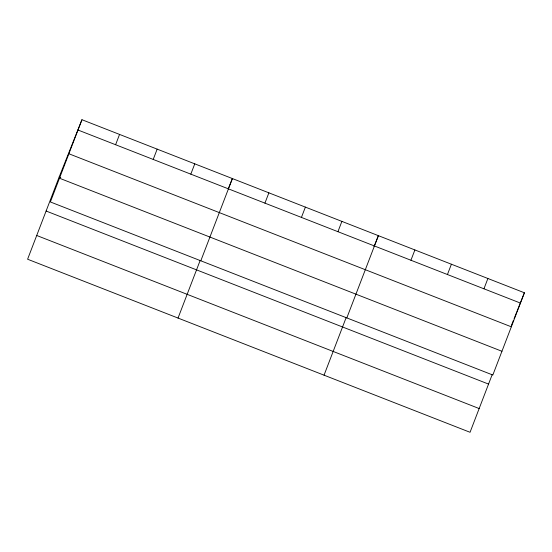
<?xml version="1.0" encoding="UTF-8"?>
<svg xmlns="http://www.w3.org/2000/svg" width="552" height="552" viewBox="0 0 552 552"><rect width="100%" height="100%" fill="white"/><g stroke="black" fill="none" stroke-linecap="round" stroke-linejoin="round"><path stroke-width="0.83" d="M81.951 119.715L50.377 201.956L492.826 375.022L524.4 292.774L81.951 119.715L59.174 176.978L27.6 259.226L470.049 432.285L492.198 374.587M115.603 144.727L119.556 134.426M153.208 159.438L157.168 149.13M190.82 174.149L194.773 163.84M178.034 318.069L200.183 260.371M200.811 260.799L232.385 178.551L228.307 188.791M264.925 203.136L268.886 192.834M301.433 217.412L305.387 207.11M337.934 231.688L341.888 221.387M324.045 375.181L346.194 317.483M346.822 317.911L378.389 235.663L374.008 246.689M410.936 260.247L414.89 249.939M447.437 274.523L451.398 264.222M483.945 288.799L487.899 278.498M511.311 325.694L513.477 320.243M514.098 318.683L516.575 312.453M516.886 311.673L524.4 292.774M77.991 130.017L520.446 303.082M68.883 153.76L511.331 326.818M59.174 176.978L60.768 177.606M59.492 178.22L501.94 351.279M46.106 211.023L488.554 384.088M36.715 235.483L479.164 408.549"/></g></svg>
